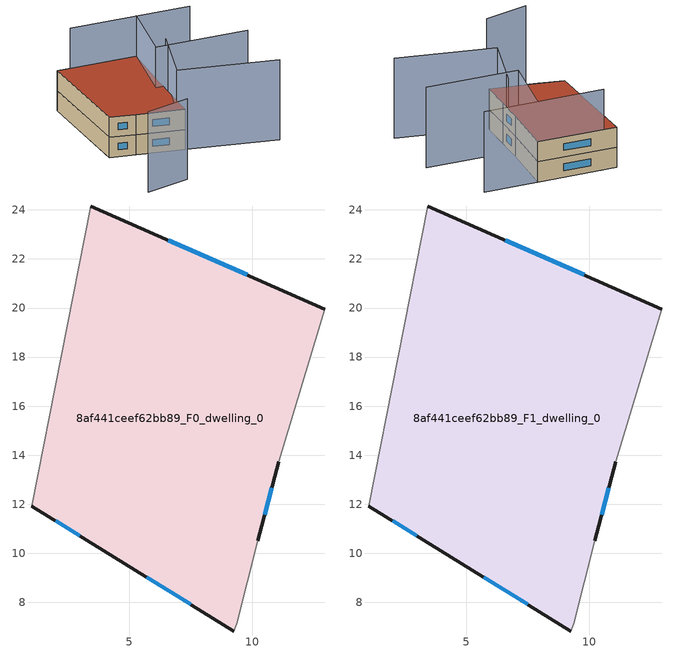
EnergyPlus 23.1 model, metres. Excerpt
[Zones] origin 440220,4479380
8af441ceef62bb89_F0_dwelling_0
 floor ground (EU_floor_Construction): 12.96,19.96 11.1,13.73 10.24,10.51 9.39,7.13 9.26,6.83 3.95,10.1 1.02,11.92 3.43,24.16 z0
 wall outside (EU_wall_Construction): 1.02,11.92 3.95,10.1 9.26,6.83 / 12.96,19.96 3.43,24.16 / 10.24,10.51 11.1,13.73 z0:3
 wall adiabatic (EU_wall_Construction): 9.26,6.83 9.39,7.13 10.24,10.51 / 3.43,24.16 1.02,11.92 / 11.1,13.73 12.96,19.96 z0:3
 window (EU_Window_Construction): 5.71,9.02 7.5,7.92 / 1.99,11.32 2.98,10.71 / 9.8,21.35 6.59,22.77 / 10.53,11.58 10.82,12.66 z0.99:2.01
8af441ceef62bb89_F1_dwelling_0
 floor to 8af441ceef62bb89_F0_dwelling_0 (EU_floor_Construction): 12.96,19.96 11.1,13.73 10.24,10.51 9.38,7.13 9.25,6.83 3.95,10.1 1.02,11.92 3.43,24.16 z3
 wall outside (EU_wall_Construction): 1.02,11.92 3.95,10.1 9.26,6.83 / 12.96,19.96 3.43,24.16 / 10.24,10.51 11.1,13.73 z3:6
 wall adiabatic (EU_wall_Construction): 9.26,6.83 9.39,7.13 10.24,10.51 / 3.43,24.16 1.02,11.92 / 11.1,13.73 12.96,19.96 z3:6
 window (EU_Window_Construction): 5.71,9.02 7.5,7.92 / 1.99,11.32 2.98,10.71 / 9.8,21.35 6.59,22.77 / 10.53,11.58 10.82,12.66 z3.99:5.01
 roof outside (EU_roof_Construction): 9.39,7.13 10.24,10.51 11.1,13.73 12.96,19.96 3.43,24.16 1.02,11.92 3.95,10.1 9.26,6.83 z6
shading: -0.72,2.84 4.86,1.67 / 19.46,0.48 8.32,7.41 / 8.32,7.41 12.18,13.62 / 21.05,8.1 9.9,13.02 / 9.9,13.02 12.97,19.97 / 19.42,17.11 4.98,23.48 z0:12
[Building]
EU S2 Campaign: North Axis=0; Terrain=City; Solar Distribution=FullExterior
[Site:Location]
Madrid: Latitude=40.5; Longitude=-3.5; Time Zone=1; Elevation=609
[SizingPeriod:WeatherFileDays]
AnnualSizingPeriod: Begin Month=1; Begin Day of Month=1; End Month=12; End Day of Month=31; Day of Week for Start Day=Monday; Use Weather File Daylight Saving Period=No; Use Weather File Rain and Snow Indicators=No
[MATERIAL]
EU_InternalMass_Material: Roughness=MediumRough; Thickness=0.1; Conductivity=1; Density=1800; Specific Heat=900; Thermal Absorptance=0.9; Solar Absorptance=0.7; Visible Absorptance=0.7
[MATERIAL:NOMASS] Roughness=MediumRough; Thermal Absorptance=0.9; Solar Absorptance=0.7; Visible Absorptance=0.7
Name | Thermal Resistance
EU_wall_NoMass | 0.609216
EU_roof_NoMass | 0.513268
EU_floor_NoMass | 0.568163
[WINDOWMATERIAL:SIMPLEGLAZINGSYSTEM]
EU_Window_SimpleGlazing: UFactor=5.50606; Solar Heat Gain Coefficient=0.85; Visible Transmittance=0.85
[CONSTRUCTION]
EU_wall_Construction: EU_wall_NoMass
EU_roof_Construction: EU_roof_NoMass
EU_floor_Construction: EU_floor_NoMass
EU_Window_Construction: EU_Window_SimpleGlazing
EU_InternalMass_Construction: EU_InternalMass_Material
[ZONE] Type=1; Multiplier=1; Ceiling Height=autocalculate; Floor Area=autocalculate; Part of Total Floor Area=Yes
Name | Volume
8af441ceef62bb89_F0_dwelling_0 | 378.962
8af441ceef62bb89_F1_dwelling_0 | 378.963
[INTERNALMASS] Construction=EU_InternalMass_Construction; Surface Area=126.321
Name | Zone or ZoneList
8af441ceef62bb89_F0_dwelling_0_EU_InternalMass | 8af441ceef62bb89_F0_dwelling_0
8af441ceef62bb89_F1_dwelling_0_EU_InternalMass | 8af441ceef62bb89_F1_dwelling_0
[OTHEREQUIPMENT] Fuel Type=Electricity; Design Level Calculation Method=Watts/Area; Power per Zone Floor Area=1; Fraction Latent=0; Fraction Radiant=0; Fraction Lost=0; Carbon Dioxide Generation Rate=0; EndUse Subcategory=EU_Step8_InternalGains
Name | Zone or ZoneList or Space or SpaceList | Schedule
EU_Step8_InternalGain_8af441ceef62bb89_F0_dwelling_0_f000 | 8af441ceef62bb89_F0_dwelling_0 | EU_Step8_GainSchedule_8af441ceef62bb89_F0_dwelling_0_f000
EU_Step8_InternalGain_8af441ceef62bb89_F1_dwelling_0_f000 | 8af441ceef62bb89_F1_dwelling_0 | EU_Step8_GainSchedule_8af441ceef62bb89_F1_dwelling_0_f000
[ZONEVENTILATION:DESIGNFLOWRATE] Schedule=EU_AlwaysOn; Design Flow Rate Calculation Method=AirChanges/Hour; Air Changes per Hour=0.752966; Ventilation Type=Natural; Fan Pressure Rise=0; Fan Total Efficiency=1; Constant Term Coefficient=1; Temperature Term Coefficient=0; Velocity Term Coefficient=0; Velocity Squared Term Coefficient=0; Minimum Indoor Temperature=-100; Maximum Indoor Temperature=100; Delta Temperature=-100; Minimum Outdoor Temperature=-100; Maximum Outdoor Temperature=100; Maximum Wind Speed=40
Name | Zone or ZoneList or Space or SpaceList
EU_ConstantAir_8af441ceef62bb89_F0_dwelling_0 | 8af441ceef62bb89_F0_dwelling_0
EU_ConstantAir_8af441ceef62bb89_F1_dwelling_0 | 8af441ceef62bb89_F1_dwelling_0
[HVACTEMPLATE:THERMOSTAT] Constant Heating Setpoint=20; Constant Cooling Setpoint=50
EU_HeatOnly_8af441ceef62bb89_F0_dwelling_0; EU_HeatOnly_8af441ceef62bb89_F1_dwelling_0
[HVACTEMPLATE:ZONE:IDEALLOADSAIRSYSTEM] System Availability Schedule=EU_AlwaysOn; Maximum Heating Supply Air Temperature=50; Minimum Cooling Supply Air Temperature=13; Maximum Heating Supply Air Humidity Ratio=0.0156; Minimum Cooling Supply Air Humidity Ratio=0.0077; Heating Limit=NoLimit; Cooling Limit=NoLimit; Heating Availability Schedule=EU_AlwaysOn; Cooling Availability Schedule=EU_CoolingOff; Dehumidification Control Type=ConstantSensibleHeatRatio; Cooling Sensible Heat Ratio=0.7; Dehumidification Setpoint=60; Humidification Control Type=None; Humidification Setpoint=30; Outdoor Air Method=None; Outdoor Air Flow Rate per Person=0.00944; Outdoor Air Flow Rate per Zone Floor Area=0; Outdoor Air Flow Rate per Zone=0; Demand Controlled Ventilation Type=None; Outdoor Air Economizer Type=NoEconomizer; Heat Recovery Type=None; Sensible Heat Recovery Effectiveness=0.7; Latent Heat Recovery Effectiveness=0.65
Name | Template Thermostat
8af441ceef62bb89_F0_dwelling_0 | EU_HeatOnly_8af441ceef62bb89_F0_dwelling_0
8af441ceef62bb89_F1_dwelling_0 | EU_HeatOnly_8af441ceef62bb89_F1_dwelling_0
[SIZING:ZONE] Zone Cooling Design Supply Air Temperature Input Method=SupplyAirTemperature; Zone Cooling Design Supply Air Temperature=13; Zone Heating Design Supply Air Temperature Input Method=SupplyAirTemperature; Zone Heating Design Supply Air Temperature=50; Zone Cooling Design Supply Air Humidity Ratio=0.008; Zone Heating Design Supply Air Humidity Ratio=0.008; Cooling Design Air Flow Method=DesignDay; Cooling Design Air Flow Rate=0; Cooling Minimum Air Flow per Zone Floor Area=0.000762; Cooling Minimum Air Flow=0; Cooling Minimum Air Flow Fraction=0.2; Heating Design Air Flow Method=DesignDay; Heating Design Air Flow Rate=0; Heating Maximum Air Flow per Zone Floor Area=0.002032; Heating Maximum Air Flow=0.141576; Heating Maximum Air Flow Fraction=0.3; Account for Dedicated Outdoor Air System=No; Dedicated Outdoor Air System Control Strategy=NeutralSupplyAir; Dedicated Outdoor Air Low Setpoint Temperature for Design=autosize; Dedicated Outdoor Air High Setpoint Temperature for Design=autosize; Zone Load Sizing Method=Sensible Load Only No Latent Load; Zone Latent Cooling Design Supply Air Humidity Ratio Input Method=HumidityRatioDifference; Zone Cooling Design Supply Air Humidity Ratio Difference=0.005; Zone Latent Heating Design Supply Air Humidity Ratio Input Method=HumidityRatioDifference; Zone Humidification Design Supply Air Humidity Ratio Difference=0.005
8af441ceef62bb89_F0_dwelling_0; 8af441ceef62bb89_F1_dwelling_0
[SCHEDULE:CONSTANT]
Name | Hourly Value
EU_AlwaysOn | 1
EU_CoolingOff | 0
[SCHEDULE:FILE] Column Number=1; Rows to Skip at Top=0; Number of Hours of Data=8760; Column Separator=Comma; Interpolate to Timestep=No; Minutes per Item=60; Adjust Schedule for Daylight Savings=Yes
Name | File
EU_Step8_GainSchedule_8af441ceef62bb89_F0_dwelling_0_f000 | ../../schedules/8af441ceef62bb89/8af441ceef62bb89_F0_dwelling_0_f000_gain.csv
EU_Step8_GainSchedule_8af441ceef62bb89_F1_dwelling_0_f000 | ../../schedules/8af441ceef62bb89/8af441ceef62bb89_F1_dwelling_0_f000_gain.csv
